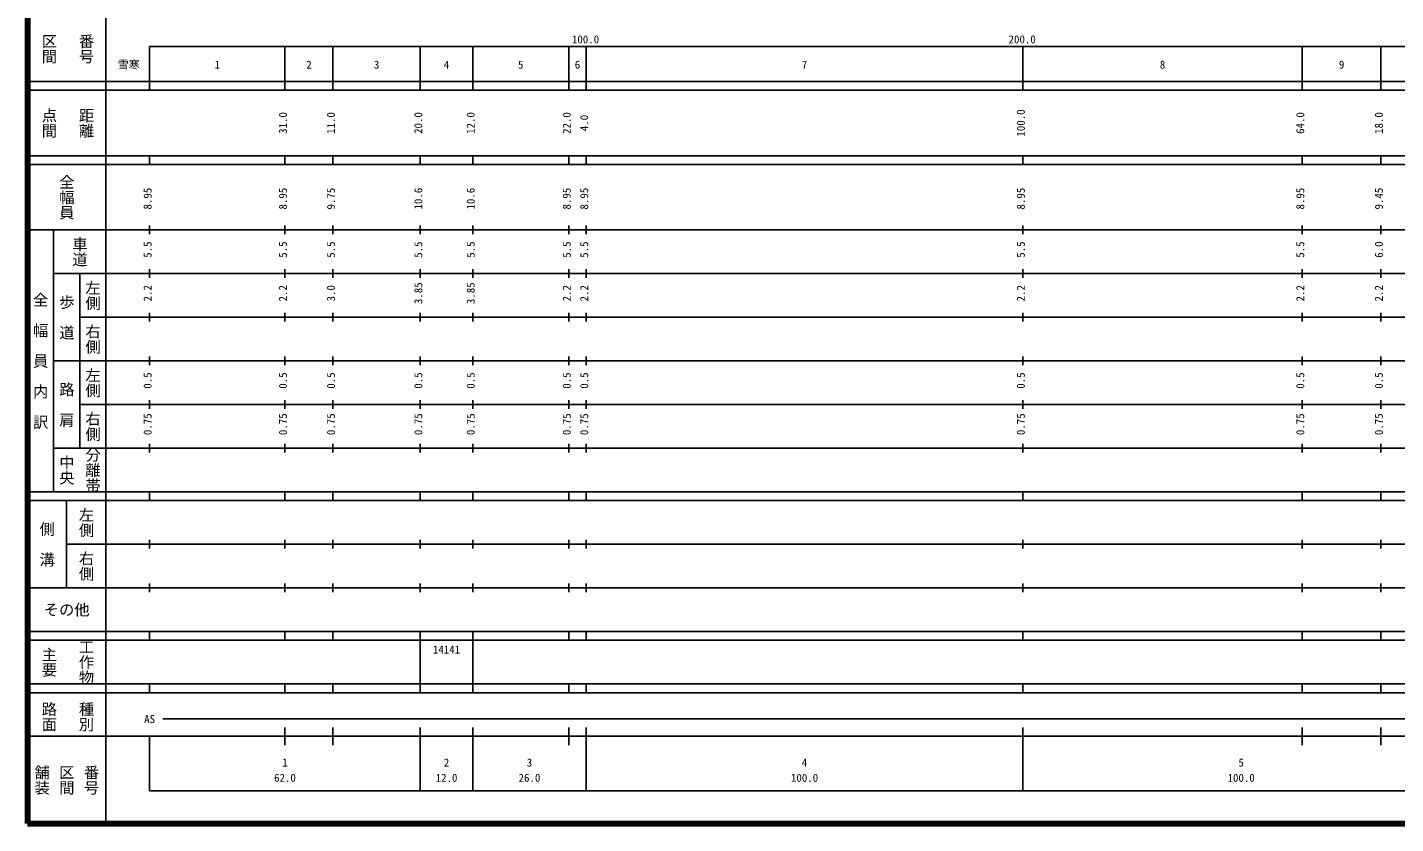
# Model space of a CAD drawing. Units: millimetres on the paper, enlarged 1000 times. Extents: x -60102783 to 680000, y -72987750 to 380000.
# Drawn here: x 40000 to 353379, y 20000 to 202409 of the extents above; entities that cross this region are included whole.
import ezdxf
from ezdxf.enums import TextEntityAlignment as Align

# ---------------------------------------------------------------- set-up
doc = ezdxf.new("R2010")
doc.units = ezdxf.units.MM
doc.header["$LTSCALE"] = 1000
doc.layers.add('M-TTL', color=2, linetype='Continuous', lineweight=140)
doc.layers.add('M-TTL-BAND', color=7, linetype='Continuous', lineweight=25)
doc.styles.add('@ＭＳ ゴシック', font='')
doc.styles.add('ＭＳ ゴシック', font='')
doc.styles.get('@ＭＳ ゴシック').set_extended_font_data('@MS Gothic')
doc.styles.get('ＭＳ ゴシック').set_extended_font_data('MS Gothic')

msp = doc.modelspace()

# ---------------------------------------------------------------- linework, layer by layer
at = {"layer": 'M-TTL'}
for p, q in [((40000, 380000), (40000, 20000)), ((40000, 20000), (680000, 20000))]:
    msp.add_line(p, q, dxfattribs=at)
at = {"layer": 'M-TTL-BAND'}
for p, q in [((58000, 370000), (58000, 20000)), ((68000, 198000), (579000, 198000)), ((68000, 198000), (68000, 188000)), ((99000, 188000), (99000, 198000)), ((110000, 188000), (110000, 198000)), ((130000, 188000), (130000, 198000)), ((142000, 188000), (142000, 198000)), ((164000, 188000), (164000, 198000)), ((168000, 188000), (168000, 198000)), ((268000, 188000), (268000, 198000)), ((332000, 188000), (332000, 198000)), ((350000, 188000), (350000, 198000)), ((40000, 190000), (579000, 190000)), ((40000, 188000), (579000, 188000)), ((40000, 173000), (579000, 173000)), ((68000, 171000), (68000, 173000)), ((99000, 171000), (99000, 173000)), ((110000, 171000), (110000, 173000)), ((130000, 171000), (130000, 173000)), ((142000, 171000), (142000, 173000)), ((164000, 171000), (164000, 173000)), ((168000, 171000), (168000, 173000)), ((268000, 171000), (268000, 173000)), ((332000, 171000), (332000, 173000)), ((350000, 171000), (350000, 173000)), ((40000, 171000), (579000, 171000)), ((68000, 155000), (68000, 157000)), ((99000, 155000), (99000, 157000)), ((110000, 155000), (110000, 157000)), ((130000, 155000), (130000, 157000)), ((142000, 155000), (142000, 157000)), ((164000, 155000), (164000, 157000)), ((168000, 155000), (168000, 157000)), ((268000, 155000), (268000, 157000)), ((332000, 155000), (332000, 157000)), ((350000, 155000), (350000, 157000)), ((40000, 156000), (579000, 156000)), ((46000, 96000), (46000, 156000)), ((46000, 146000), (579000, 146000)), ((52000, 146000), (52000, 106000)), ((68000, 145000), (68000, 147000)), ((99000, 145000), (99000, 147000)), ((110000, 145000), (110000, 147000)), ((130000, 145000), (130000, 147000)), ((142000, 145000), (142000, 147000)), ((164000, 145000), (164000, 147000)), ((168000, 145000), (168000, 147000)), ((268000, 145000), (268000, 147000)), ((332000, 145000), (332000, 147000)), ((350000, 145000), (350000, 147000)), ((52000, 136000), (579000, 136000)), ((68000, 135000), (68000, 137000)), ((99000, 135000), (99000, 137000)), ((110000, 135000), (110000, 137000)), ((130000, 135000), (130000, 137000)), ((142000, 135000), (142000, 137000)), ((164000, 135000), (164000, 137000)), ((168000, 135000), (168000, 137000)), ((268000, 135000), (268000, 137000)), ((332000, 135000), (332000, 137000)), ((350000, 135000), (350000, 137000)), ((46000, 126000), (579000, 126000)), ((68000, 125000), (68000, 127000)), ((99000, 125000), (99000, 127000)), ((110000, 125000), (110000, 127000)), ((130000, 125000), (130000, 127000)), ((142000, 125000), (142000, 127000)), ((164000, 125000), (164000, 127000)), ((168000, 125000), (168000, 127000)), ((268000, 125000), (268000, 127000)), ((332000, 125000), (332000, 127000)), ((350000, 125000), (350000, 127000)), ((52000, 116000), (579000, 116000)), ((68000, 115000), (68000, 117000)), ((99000, 115000), (99000, 117000)), ((110000, 115000), (110000, 117000)), ((130000, 115000), (130000, 117000)), ((142000, 115000), (142000, 117000)), ((164000, 115000), (164000, 117000)), ((168000, 115000), (168000, 117000)), ((268000, 115000), (268000, 117000)), ((332000, 115000), (332000, 117000)), ((350000, 115000), (350000, 117000)), ((68000, 105000), (68000, 107000)), ((99000, 105000), (99000, 107000)), ((110000, 105000), (110000, 107000)), ((130000, 105000), (130000, 107000)), ((142000, 105000), (142000, 107000)), ((164000, 105000), (164000, 107000)), ((168000, 105000), (168000, 107000)), ((268000, 105000), (268000, 107000)), ((332000, 105000), (332000, 107000)), ((350000, 105000), (350000, 107000)), ((46000, 106000), (579000, 106000)), ((40000, 96000), (579000, 96000)), ((68000, 94000), (68000, 96000)), ((99000, 94000), (99000, 96000)), ((110000, 94000), (110000, 96000)), ((130000, 94000), (130000, 96000)), ((142000, 94000), (142000, 96000)), ((164000, 94000), (164000, 96000)), ((168000, 94000), (168000, 96000)), ((268000, 94000), (268000, 96000)), ((332000, 94000), (332000, 96000)), ((350000, 94000), (350000, 96000)), ((40000, 94000), (579000, 94000)), ((49000, 94000), (49000, 74000)), ((68000, 83000), (68000, 85000)), ((99000, 83000), (99000, 85000)), ((110000, 83000), (110000, 85000)), ((130000, 83000), (130000, 85000)), ((142000, 83000), (142000, 85000)), ((164000, 83000), (164000, 85000)), ((168000, 83000), (168000, 85000)), ((268000, 83000), (268000, 85000)), ((332000, 83000), (332000, 85000)), ((350000, 83000), (350000, 85000)), ((49000, 84000), (579000, 84000)), ((40000, 74000), (579000, 74000)), ((68000, 73000), (68000, 75000)), ((99000, 73000), (99000, 75000)), ((110000, 73000), (110000, 75000)), ((130000, 73000), (130000, 75000)), ((142000, 73000), (142000, 75000)), ((164000, 73000), (164000, 75000)), ((168000, 73000), (168000, 75000)), ((268000, 73000), (268000, 75000)), ((332000, 73000), (332000, 75000)), ((350000, 73000), (350000, 75000)), ((40000, 64000), (579000, 64000)), ((68000, 62000), (68000, 64000)), ((99000, 62000), (99000, 64000)), ((110000, 62000), (110000, 64000)), ((130000, 62000), (130000, 64000)), ((142000, 62000), (142000, 64000)), ((164000, 62000), (164000, 64000)), ((168000, 62000), (168000, 64000)), ((268000, 62000), (268000, 64000)), ((332000, 62000), (332000, 64000)), ((350000, 62000), (350000, 64000)), ((40000, 62000), (579000, 62000)), ((130000, 52000), (130000, 62000)), ((142000, 52000), (142000, 62000)), ((40000, 52000), (579000, 52000)), ((68000, 50000), (68000, 52000)), ((99000, 50000), (99000, 52000)), ((110000, 50000), (110000, 52000)), ((130000, 50000), (130000, 52000)), ((142000, 50000), (142000, 52000)), ((164000, 50000), (164000, 52000)), ((168000, 50000), (168000, 52000)), ((268000, 50000), (268000, 52000)), ((332000, 50000), (332000, 52000)), ((350000, 50000), (350000, 52000)), ((40000, 50000), (579000, 50000)), ((71000, 44000), (565000, 44000)), ((99000, 38000), (99000, 42000)), ((110000, 38000), (110000, 42000)), ((130000, 27500), (130000, 42000)), ((142000, 27500), (142000, 42000)), ((164000, 38000), (164000, 42000)), ((168000, 27500), (168000, 42000)), ((268000, 27500), (268000, 42000)), ((332000, 38000), (332000, 42000)), ((350000, 38000), (350000, 42000)), ((40000, 40000), (579000, 40000)), ((68000, 40000), (68000, 27500)), ((68000, 27500), (579000, 27500))]:
    msp.add_line(p, q, dxfattribs=at)

# ---------------------------------------------------------------- texts
at = {"layer": 'M-TTL-BAND', "style": '@ＭＳ ゴシック'}
for s, p in [('区間', (45000, 197500)), ('番号', (53500, 197500)), ('点間', (45000, 180500)), ('距離', (53500, 180500)), ('全幅員', (49000, 163500)), ('車道', (52000, 151000)), ('左側', (55000, 141000)), ('全\u3000幅\u3000員\u3000内\u3000訳', (43000, 126000)), ('歩\u3000道', (49000, 136000)), ('右側', (55000, 131000)), ('左側', (55000, 121000)), ('路\u3000肩', (49000, 116000)), ('右側', (55000, 111000)), ('中央', (49000, 101000)), ('分離帯', (55000, 101000)), ('左側', (53500, 89000)), ('側\u3000溝', (44500, 84000)), ('右側', (53500, 79000)), ('主要', (45000, 57000)), ('工作物', (53500, 57000)), ('路面', (45000, 44500)), ('種別', (53500, 44500)), ('舗装', (43333, 30000)), ('区間', (49000, 30000)), ('番号', (54667, 30000))]:
    msp.add_text(s, height=2566, rotation=270, dxfattribs=at).set_placement(p, align=Align.MIDDLE_CENTER)
at = {"layer": 'M-TTL-BAND', "style": 'ＭＳ ゴシック'}
for s, p in [('100.0', (167844, 198195)), ('200.0', (267844, 198195)), ('雪寒', (63209, 192405)), ('1', (83500, 192405)), ('2', (104500, 192405)), ('3', (120000, 192405)), ('4', (136000, 192405)), ('5', (153000, 192405)), ('6', (166000, 192405)), ('7', (218000, 192405)), ('8', (300000, 192405)), ('9', (341000, 192405)), ('AS', (68000, 42500)), ('1', (99000, 32523)), ('2', (136000, 32523)), ('3', (155000, 32523)), ('4', (218000, 32523)), ('5', (318000, 32523)), ('62.0', (99000, 29033)), ('12.0', (136000, 29033)), ('26.0', (155000, 29033)), ('100.0', (218000, 29033)), ('100.0', (318000, 29033))]:
    msp.add_text(s, height=1833, dxfattribs=at).set_placement(p, align=Align.BOTTOM_CENTER)
for s, p in [('31.0', (100000, 180500)), ('11.0', (111000, 180500)), ('20.0', (131000, 180500)), ('12.0', (143000, 180500)), ('22.0', (165000, 180500)), ('4.0', (169000, 180500)), ('100.0', (269000, 180500)), ('64.0', (333000, 180500)), ('18.0', (351000, 180500)), ('8.95', (69000, 163174)), ('8.95', (100000, 163174)), ('9.75', (111000, 163174)), ('10.6', (131000, 163174)), ('10.6', (143000, 163174)), ('8.95', (165000, 163174)), ('8.95', (169000, 163174)), ('8.95', (269000, 163174)), ('8.95', (333000, 163174)), ('9.45', (351000, 163174)), ('5.5', (69000, 151500)), ('5.5', (100000, 151500)), ('5.5', (111000, 151500)), ('5.5', (131000, 151500)), ('5.5', (143000, 151500)), ('5.5', (165000, 151500)), ('5.5', (169000, 151500)), ('5.5', (269000, 151500)), ('5.5', (333000, 151500)), ('6.0', (351000, 151500)), ('2.2', (69000, 141500)), ('2.2', (100000, 141500)), ('3.0', (111000, 141500)), ('3.85', (131000, 141500)), ('3.85', (143000, 141500)), ('2.2', (165000, 141500)), ('2.2', (169000, 141500)), ('2.2', (269000, 141500)), ('2.2', (333000, 141500)), ('2.2', (351000, 141500)), ('0.5', (69000, 121500)), ('0.5', (100000, 121500)), ('0.5', (111000, 121500)), ('0.5', (131000, 121500)), ('0.5', (143000, 121500)), ('0.5', (165000, 121500)), ('0.5', (169000, 121500)), ('0.5', (269000, 121500)), ('0.5', (333000, 121500)), ('0.5', (351000, 121500)), ('0.75', (69000, 111500)), ('0.75', (100000, 111500)), ('0.75', (111000, 111500)), ('0.75', (131000, 111500)), ('0.75', (143000, 111500)), ('0.75', (165000, 111500)), ('0.75', (169000, 111500)), ('0.75', (269000, 111500)), ('0.75', (333000, 111500)), ('0.75', (351000, 111500))]:
    msp.add_text(s, height=1833, rotation=90, dxfattribs=at).set_placement(p, align=Align.BOTTOM_CENTER)
msp.add_text('その他', height=2566, dxfattribs=at).set_placement((49000, 69000), align=Align.MIDDLE_CENTER)
msp.add_text('14141', height=1833, dxfattribs=at).set_placement((132875, 58405), align=Align.BOTTOM_LEFT)

doc.saveas('drawing.dxf')
